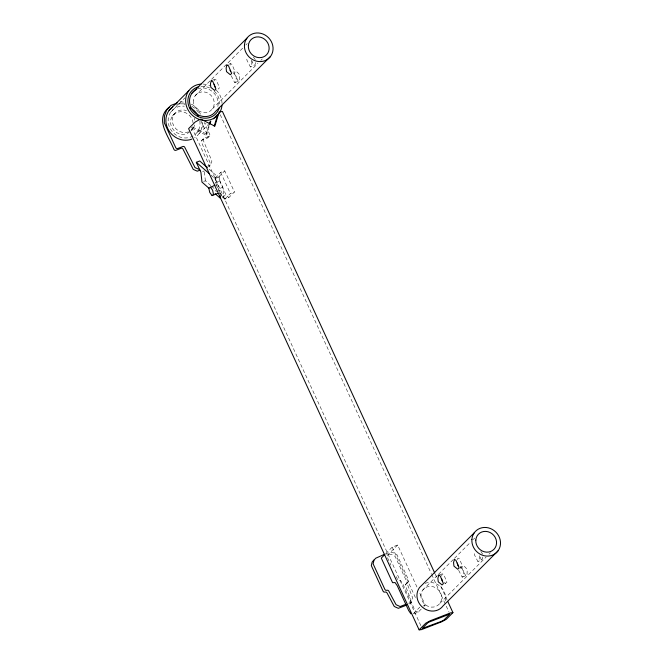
<?xml version="1.0" encoding="UTF-8"?>
<svg xmlns="http://www.w3.org/2000/svg" width="663" height="663" viewBox="0 0 663 663"><rect width="100%" height="100%" fill="white"/><g stroke="black" fill="none" stroke-linecap="round" stroke-linejoin="round"><path stroke-width="0.5" stroke-dasharray="3.31 2.49" d="M251.89 61.278L251.725 65.654L250.415 66.971L246.885 60.093L246.785 57.291M255.338 62.529L255.272 64.278L253.962 65.596L250.415 66.971M479.332 555.768L479.167 560.152L477.857 561.462L474.327 554.591L474.227 551.79M482.78 557.028L482.714 558.776L481.404 560.086L477.857 561.462M407.231 582.744L405.441 584.542L405.383 585.562L411.01 599.998L409.61 603.968L411.4 602.17L412.8 598.208L407.173 583.763L407.231 582.744L408.773 581.418L408.698 580.241L396.922 554.624C393.93 551.997 389.711 551.889 386.272 553.646M214.389 80.886L214.804 79.303L216.345 80.099L219.503 87.765L218.193 89.074M230.069 65.189L230.484 63.607L232.025 64.402L235.183 72.06L233.873 73.378M441.624 576.172L442.246 573.802L443.787 574.589L446.945 582.255L443.862 584.252M457.511 559.68L457.918 558.097L459.467 558.892L462.625 566.558L459.542 568.556M191.889 128.058L205.911 135.111L209.052 124.743M205.911 135.111L206.806 134.216L209.657 124.793M200.781 120.616L207.967 136.23A1.575 1.442 45 0 1 207.254 138.169L202.149 140.15A1.575 1.442 45 0 0 201.312 141.683L210.105 162.866L208.671 166.778L210.469 164.979L211.895 161.076L203.102 139.885A1.575 1.442 45 0 1 203.939 138.352L209.044 136.379A1.575 1.442 45 0 0 209.757 134.44L204.262 122.498M405.441 584.542L406.983 583.208L406.908 582.031L395.123 556.414L391.8 554.492L389.007 554.169L386.33 554.724M170.938 111.881L184.836 97.967M172.529 115.843L174.319 114.044M195.262 95.638L242.948 47.893M245.84 45.001L247.282 43.551M231.213 75.797L234.735 82.668L236.053 81.358L236.219 76.974L235.92 75.889L233.575 73.427M234.735 82.668L238.282 81.292L239.6 79.983L239.766 75.607L239.467 74.513L237.122 72.052L234.652 71.621L232.879 72.308M212.409 108.873L257.924 63.3M260.808 60.408L262.258 58.957M192.974 128.448L191.176 130.238A11.801 10.799 45 0 0 192.809 126.807M197.226 132.186L206.011 123.401M199.091 133.628L207.875 124.835M201.643 140.498L203.433 138.708M207.851 137.722L209.641 135.923M215.094 177.999L220.671 172.413L224.74 170.839L234.453 191.955L228.876 197.541L224.807 199.124L222.072 196.72L215.599 182.64L215.094 177.999L219.163 176.424L224.74 170.839M224.807 199.124L230.384 193.53L234.453 191.955M385.659 553.688L392.214 547.124L397.643 545.019L417.491 588.18M397.643 545.019L386.703 555.967L390.905 565.1M406.212 584.004L408.002 582.213M422.704 590.128L437.878 574.937M438.599 574.216L453.774 559.025M454.495 558.304L470.39 542.384M473.283 539.491L474.725 538.049M413.505 613.499L419.836 607.167M413.704 613.855L418.229 612.106L423.151 607.175M423.856 606.471L425.256 605.062L419.215 591.926M458.655 570.288L462.177 577.158L463.495 575.849L463.652 571.473L463.362 570.379L461.017 567.918M462.177 577.158L465.724 575.791L467.042 574.473L467.2 570.097L466.909 569.003L464.564 566.55L462.094 566.111L460.321 566.799M439.851 603.363L486.087 557.069M488.979 554.177L490.421 552.727M228.71 64.294L230.484 63.607M211.257 80.679L214.804 79.303M207.618 166.082L210.469 164.979M202.596 171.601L204.287 170.946M203.665 181.438L205.356 180.784L210.776 185.541M211.016 175.214L214.887 178.604L218.276 177.294L222.859 187.248L223.92 197.085L222.229 197.74M215.599 182.64L219.668 181.065L219.163 176.424M220 193.48L219.461 188.565L222.859 187.248M222.072 196.72L226.141 195.146L228.876 197.541M438.699 575.177L442.246 573.802M423.45 605.767L425.256 605.062M408.574 603.255L411.4 602.17M180.104 101.837L184.944 102.201M178.314 103.635L185.035 104.141M418.229 612.106L416.331 611.717L414.126 608.501L402.698 583.655L400.493 580.44L398.04 580.606L395.935 576.048M191.275 104.257L193.057 105.019L198.345 109.635L200.458 114.227M192.776 127.163L206.806 134.216M459.741 566.824L461.315 567.868M444.061 582.52L445.635 583.573M208.994 169.14L218.276 177.294M211.547 186.212L214.638 188.93M219.279 193.008L223.92 197.085M253.39 56.968L255.437 59.902M480.832 551.459L482.879 554.401M215.823 184.869L218.16 188.019L218.889 191.433M215.301 190.281L216.469 191.856M251.393 60.167L253.962 65.596M238.282 81.292L234.76 74.422L234.652 71.621M481.404 560.086L479.797 556.108M465.724 575.791L462.202 568.912L462.094 566.111M435.201 574.092L436.934 577.854M440.829 586.316L447.31 600.421M220.232 114.707L431.29 573.594M431.721 574.531L449.025 612.148M220.671 172.413L230.384 193.53M392.214 547.124L415.95 598.722M219.668 181.065L226.141 195.146M191.64 127.263L420.864 625.64M214.887 178.604L219.461 188.565M204.395 171.924L205.356 180.784M197.665 88.834A14.942 13.674 45 0 1 213.213 92.298A14.942 13.674 45 0 1 217.514 107.704M176.234 104.978A18.995 17.387 45 0 1 184.48 103.942M191.947 106.378A18.995 17.387 45 0 1 199.629 113.961M202.24 122.249A18.995 17.387 45 0 1 194.64 137.747M200.93 86.381A16.633 15.224 45 0 1 209.599 87.955M214.306 91.196A16.633 15.224 45 0 1 219.784 104.008M199.845 120.998A16.633 15.224 45 0 1 185.64 137.979A16.633 15.224 45 0 1 168.145 121.288A16.633 15.224 45 0 1 184.314 106.179M203.185 84.068A18.995 17.387 45 0 1 209.914 85.693M216.345 90.168A18.995 17.387 45 0 1 222.047 103.42M188.524 131.846A11.801 10.799 45 0 1 172.388 121.346A11.801 10.799 45 0 1 186.452 110.58M194.234 118.205A11.801 10.799 45 0 1 194.765 120.169M194.607 125.009A11.801 10.799 45 0 1 190.994 130.462M189.941 131.63A11.801 10.799 45 0 1 172.289 128.199A11.801 10.799 45 0 1 178.206 112.055A11.801 10.799 45 0 1 193.115 122.97M425.107 583.324A14.942 13.674 45 0 1 440.232 586.407A14.942 13.674 45 0 1 445.238 601.175M193.472 100.536A10.848 9.928 45 0 0 208.315 111.997A10.848 9.928 45 0 0 209.723 94.237A10.848 9.928 45 0 0 193.472 100.536M420.914 595.026A10.848 9.928 45 0 0 435.757 606.488A10.848 9.928 45 0 0 437.166 588.736A10.848 9.928 45 0 0 420.914 595.026"/><path stroke-width="0.99" d="M209.052 124.743L209.906 121.917M209.947 123.848L210.801 121.022M214.232 126.127L217.655 114.815M373.833 560.044L372.134 562.108L371.321 565.638L383.098 591.255L383.968 592.117L386.073 592.034L386.91 592.714L394.261 606.488L398.339 608.327L406.784 605.046M169.073 110.448L188.831 90.665M192.03 93.135L246.934 38.156M270.554 56.396L215.649 111.376A14.942 13.674 45 0 1 193.289 110.986A14.942 13.674 45 0 1 196.737 89.232M213.337 118.859L217.356 114.84M384.93 554.417L381.283 558.072L392.612 582.711L395.065 582.545L397.27 585.752L408.698 610.606L410.903 613.814M474.376 532.646L419.464 587.625A14.942 13.674 45 0 0 423.168 607.797A14.942 13.674 45 0 0 443.091 605.866L497.996 550.895M434.771 573.147L222.412 111.442L219.121 112.03L214.845 126.177L200.814 119.125L199.795 119.514L195.287 121.942L188.599 128.647L419.115 629.85L425.812 623.145L430.32 620.717L450.658 612.836L452.937 612.645L447.749 601.358M452.937 612.645L446.24 619.35L441.732 621.778L421.395 629.651L419.115 629.85M214.895 185.234L208.828 188.159L209.74 192.436L212.077 195.577L217.638 193.422M212.077 195.577L213.511 194.441L212.608 190.165L210.262 187.024M169.173 107.174C154.139 119.224 168.758 136.28 173.938 149.407A1.575 1.442 45 0 0 175.952 150.294L181.057 148.313A1.575 1.442 45 0 1 182.839 148.835L193.248 169.397L197.292 171.178L200.143 170.084M405.756 604.333L400.129 606.537L396.051 604.689L388.7 590.915L387.872 590.244L385.758 590.327L384.896 589.457L373.112 563.84L373.932 560.318L375.631 558.254L384.416 554.367M177.361 102.898L170.855 105.45L166.678 110.149L164.416 116.116L164.325 122.804L175.736 147.617A1.575 1.442 45 0 0 177.742 148.495L182.847 146.523A1.575 1.442 45 0 1 184.629 147.037L195.038 167.606L199.091 169.388M208.928 188.209L201.966 182.093L200.897 172.256L196.323 162.302L199.712 160.985L207.444 167.78M196.323 162.302L209.475 173.855M215.119 193.646L220.53 198.403L220.215 195.452M230.044 70.253L230.732 71.281M215.052 86.986L214.174 84.209M458.174 565.779L457.296 563.003M442.494 581.476L441.616 578.7M219.196 107.895A16.633 15.224 45 0 1 192.809 112.751A16.633 15.224 45 0 1 198.867 86.72M191.93 139.097A18.995 17.387 45 0 1 168.667 130.329A18.995 17.387 45 0 1 172.67 106.9M189.842 107.737A16.633 15.224 45 0 1 198.477 116.464M221.997 105.276A18.995 17.387 45 0 1 203.823 120.393A18.995 17.387 45 0 1 185.681 102.036A18.995 17.387 45 0 1 201.046 84.085M211.257 80.679L210.436 83.836L210.817 87.325L214.646 90.45L215.956 89.132L212.798 81.474L211.257 80.679M226.937 64.982L226.116 68.14L226.497 71.621L230.326 74.745L231.636 73.436L228.478 65.77L226.937 64.982M438.699 575.177L437.878 578.335L438.26 581.816L442.088 584.94L443.398 583.631L440.24 575.965L438.699 575.177M454.379 559.473L453.558 562.63L453.94 566.119L457.768 569.244L459.078 567.926L455.92 560.268L454.379 559.473M428.19 622.433L422.165 628.466L441.608 621.281L443.862 620.062L449.887 614.029L428.19 622.433M248.376 45.556A10.848 9.928 45 0 0 263.219 57.018A10.848 9.928 45 0 0 264.628 39.258A10.848 9.928 45 0 0 248.376 45.556M244.456 44.902A14.942 13.674 45 0 0 264.918 60.698A14.942 13.674 45 0 0 266.849 36.233A14.942 13.674 45 0 0 244.456 44.902M475.819 540.047A10.848 9.928 45 0 0 490.661 551.508A10.848 9.928 45 0 0 492.07 533.756A10.848 9.928 45 0 0 475.819 540.047M471.899 539.392A14.942 13.674 45 0 0 492.36 555.196A14.942 13.674 45 0 0 494.291 530.723A14.942 13.674 45 0 0 471.899 539.392"/></g></svg>
